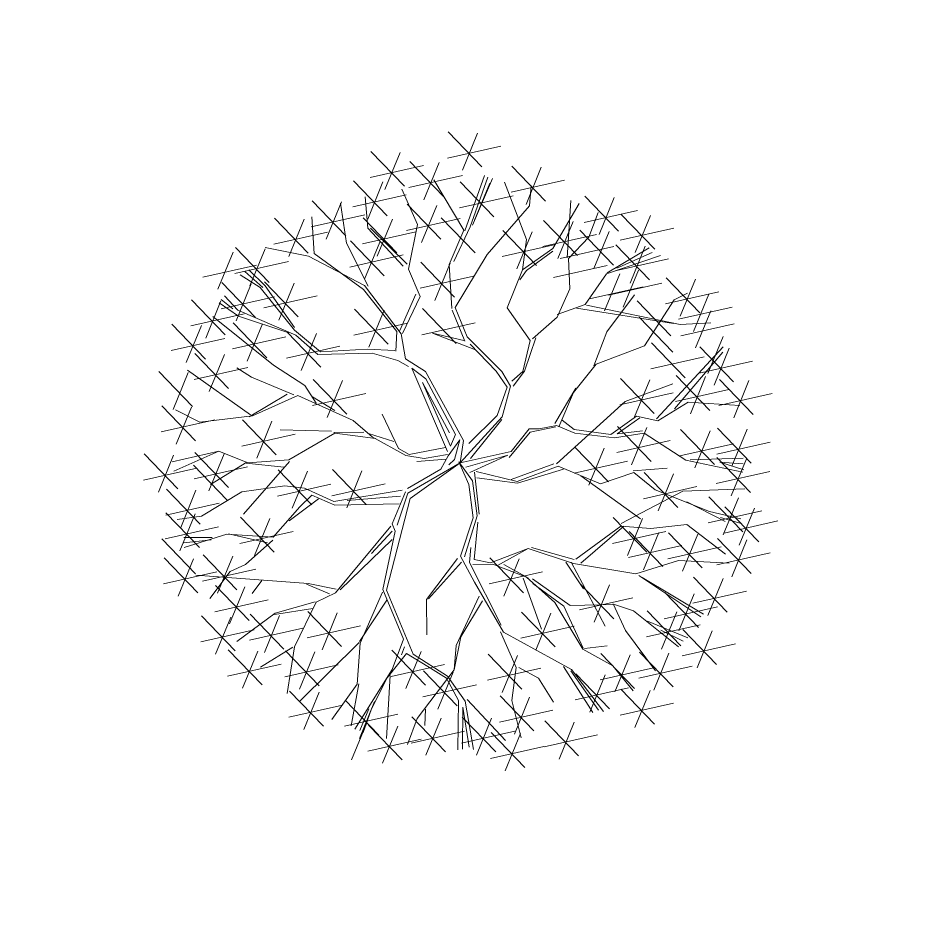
# Model space of a CAD drawing. Extents: x 2080 to 102394, y 2071 to 93424.
# Drawn here: x 78726.5 to 78884.4, y 85015.5 to 85172.9 of the extents above; entities that cross this region are included whole.
import ezdxf

# ---------------------------------------------------------------- set-up
doc = ezdxf.new("R2010")
doc.units = 0
doc.header["$LTSCALE"] = 20
doc.header["$MEASUREMENT"] = 0
doc.layers.add('Mango tree', color=96, linetype='Continuous', lineweight=5)
doc.layers.add('tree', color=60, linetype='Continuous', lineweight=0)

# ---------------------------------------------------------------- blocks, each defined once
blk = doc.blocks.new('TREE')
at = {"layer": 'tree', "linetype": 'ByBlock'}
for p, q in [((-0.0327, 0.7068), (0.0625, 0.6302)), ((-0.1725, 0.5879), (-0.1582, 0.6953)), ((-0.1025, 0.5879), (-0.0882, 0.6953)), ((-0.0333, 0.6639), (0.0526, 0.6888)), ((0.05, 0.5835), (0.0643, 0.6908)), ((-0.2048, 0.6602), (-0.1095, 0.5837)), ((-0.1348, 0.6602), (-0.0396, 0.5836)), ((-0.0305, 0.5588), (-0.0162, 0.6662)), ((0.1556, 0.5563), (0.1699, 0.6636)), ((-0.273, 0.5454), (-0.2587, 0.6528)), ((-0.2053, 0.6174), (-0.1194, 0.6422)), ((-0.1354, 0.6173), (-0.0495, 0.6422)), ((-0.0548, 0.6426), (-0.0517, 0.5903)), ((-0.0469, 0.6439), (-0.0466, 0.6107)), ((-0.0424, 0.6), (-0.0354, 0.6435)), ((0.0177, 0.6558), (0.113, 0.5792)), ((0.0289, 0.5925), (0.0229, 0.6448)), ((0.035, 0.6411), (0.0325, 0.5878)), ((-0.0889, 0.4612), (-0.0874, 0.6348)), ((-0.0628, 0.6311), (0.0325, 0.5545)), ((0.0172, 0.6129), (0.1031, 0.6378)), ((0.0438, 0.6368), (0.0385, 0.586)), ((0.1505, 0.5516), (0.1053, 0.6391)), ((0.1233, 0.6286), (0.2185, 0.552)), ((0.2377, 0.5151), (0.252, 0.6224)), ((-0.3058, 0.5749), (-0.2199, 0.5997)), ((-0.2072, 0.4328), (-0.2166, 0.6045)), ((-0.1914, 0.5075), (-0.1771, 0.6148)), ((-0.0633, 0.5882), (0.0226, 0.6131)), ((-0.0052, 0.4639), (-0.0424, 0.6)), ((0.1227, 0.5857), (0.2086, 0.6106)), ((0.163, 0.5451), (0.2237, 0.6001)), ((-0.3288, 0.4921), (-0.3145, 0.5995)), ((-0.2237, 0.5798), (-0.1284, 0.5032)), ((-0.0849, 0.4833), (-0.0706, 0.5907)), ((-0.0517, 0.5903), (-0.0107, 0.4797)), ((0.0014, 0.4731), (0.0289, 0.5925)), ((0.0385, 0.586), (0.0065, 0.4769)), ((0.0301, 0.4852), (0.0444, 0.5926)), ((0.2054, 0.5874), (0.3007, 0.5108)), ((0.4055, 0.4811), (0.4198, 0.5885)), ((-0.4375, 0.4563), (-0.4232, 0.5636)), ((-0.3611, 0.5644), (-0.2658, 0.4878)), ((-0.2903, 0.5111), (-0.303, 0.5704)), ((-0.2242, 0.5369), (-0.1383, 0.5618)), ((0.2049, 0.5445), (0.2908, 0.5694)), ((0.2257, 0.5031), (0.2873, 0.5693)), ((0.3301, 0.4704), (0.3444, 0.5778)), ((-0.3616, 0.5215), (-0.2757, 0.5464)), ((-0.1172, 0.5556), (-0.022, 0.479)), ((-0.0021, 0.5575), (0.0931, 0.4809)), ((0.1767, 0.4132), (0.1505, 0.5516)), ((0.1688, 0.4091), (0.163, 0.5451)), ((0.2979, 0.5427), (0.3931, 0.4661)), ((0.3732, 0.5534), (0.4684, 0.4769)), ((-0.4698, 0.5286), (-0.3745, 0.452)), ((-0.1402, 0.4833), (-0.1438, 0.5217)), ((-0.1177, 0.5128), (-0.0318, 0.5376)), ((-0.0027, 0.5147), (0.0832, 0.5395)), ((0.2815, 0.4872), (0.3323, 0.535)), ((0.2973, 0.4998), (0.3832, 0.5247)), ((0.3726, 0.5106), (0.4585, 0.5354)), ((-0.4703, 0.4857), (-0.3844, 0.5106)), ((-0.3143, 0.4371), (-0.3982, 0.5041)), ((-0.2063, 0.4273), (-0.2903, 0.5111)), ((0.1805, 0.4059), (0.2257, 0.5031)), ((0.2208, 0.3923), (0.2351, 0.4997)), ((0.2788, 0.4021), (0.2931, 0.5095)), ((0.442, 0.3992), (0.4563, 0.5066)), ((-0.3143, 0.4371), (-0.4122, 0.4877)), ((-0.1122, 0.3845), (-0.1402, 0.4833)), ((-0.0265, 0.3761), (-0.0122, 0.4835)), ((0.2646, 0.3726), (0.2815, 0.4872)), ((0.2735, 0.3684), (0.2851, 0.4823)), ((0.357, 0.4049), (0.3972, 0.4816)), ((0.5469, 0.3728), (0.5612, 0.4802)), ((-0.4678, 0.3685), (-0.4535, 0.4759)), ((-0.3883, 0.3547), (-0.374, 0.4621)), ((-0.3649, 0.3699), (-0.3506, 0.4773)), ((-0.0806, 0.3787), (-0.0889, 0.4612)), ((-0.0085, 0.3991), (-0.0052, 0.4639)), ((0.0003, 0.3978), (0.0014, 0.4731)), ((0.1885, 0.4646), (0.2838, 0.3881)), ((0.2465, 0.4744), (0.3417, 0.3978)), ((0.4097, 0.4715), (0.5049, 0.3949)), ((-0.5101, 0.3371), (-0.4958, 0.4445)), ((-0.5001, 0.4408), (-0.4048, 0.3643)), ((-0.3972, 0.4422), (-0.3019, 0.3656)), ((-0.0588, 0.4484), (0.0365, 0.3718)), ((0.188, 0.4218), (0.2739, 0.4466)), ((0.246, 0.4316), (0.3319, 0.4564)), ((0.3638, 0.3439), (0.3781, 0.4513)), ((0.4091, 0.4286), (0.495, 0.4535)), ((0.5146, 0.4451), (0.6098, 0.3685)), ((-0.5006, 0.398), (-0.4147, 0.4228)), ((-0.3977, 0.3994), (-0.3118, 0.4242)), ((-0.2946, 0.3706), (-0.3143, 0.4371)), ((-0.2415, 0.3319), (-0.2272, 0.4392)), ((-0.12, 0.3971), (-0.2126, 0.4319)), ((-0.1082, 0.3768), (-0.2063, 0.4273)), ((-0.0593, 0.4055), (0.0266, 0.4304)), ((0.4112, 0.3162), (0.4576, 0.4387)), ((0.514, 0.4023), (0.5999, 0.4271)), ((-0.5611, 0.3077), (-0.5468, 0.4151)), ((-0.5424, 0.4094), (-0.4471, 0.3328)), ((-0.4523, 0.3771), (-0.492, 0.4152)), ((-0.2951, 0.3733), (-0.3845, 0.4057)), ((-0.2738, 0.4042), (-0.1786, 0.3276)), ((0.1413, 0.2926), (0.1688, 0.4091)), ((0.1431, 0.2819), (0.1767, 0.4132)), ((0.2669, 0.3589), (0.357, 0.4049)), ((0.3315, 0.4162), (0.4267, 0.3396)), ((-0.591, 0.2774), (-0.5767, 0.3848)), ((-0.5429, 0.3666), (-0.457, 0.3914)), ((-0.2743, 0.3613), (-0.1884, 0.3862)), ((0.0691, 0.3056), (-0.0085, 0.3991)), ((0.0696, 0.32), (0.0003, 0.3978)), ((0.1077, 0.2903), (0.122, 0.3977)), ((0.331, 0.3733), (0.4169, 0.3982)), ((0.4765, 0.2826), (0.4908, 0.3899)), ((-0.4487, 0.3078), (-0.531, 0.3639)), ((-0.4801, 0.3277), (-0.5236, 0.3708)), ((-0.4746, 0.3286), (-0.5139, 0.3782)), ((-0.3538, 0.3409), (-0.4523, 0.3771)), ((-0.2523, 0.3021), (-0.2977, 0.3728)), ((-0.2328, 0.3027), (-0.2946, 0.3706)), ((-0.1234, 0.268), (-0.192, 0.3599)), ((-0.0748, 0.2454), (-0.1082, 0.3768)), ((-0.0955, 0.3342), (-0.0806, 0.3787)), ((-0.0727, 0.2651), (-0.0584, 0.3725)), ((0.0754, 0.3626), (0.1707, 0.2861)), ((0.3874, 0.2656), (0.4017, 0.373)), ((-0.6233, 0.3497), (-0.5281, 0.2731)), ((-0.2836, 0.2742), (-0.3538, 0.3409)), ((-0.0826, 0.2917), (-0.0896, 0.3492)), ((0.0749, 0.3198), (0.1608, 0.3446)), ((0.2348, 0.3004), (0.2669, 0.3589)), ((0.2815, 0.24), (0.2958, 0.3473)), ((0.4116, 0.3135), (0.5357, 0.3568)), ((0.4261, 0.3103), (0.5371, 0.3486)), ((0.4443, 0.3549), (0.5395, 0.2783)), ((-0.6239, 0.3068), (-0.538, 0.3317)), ((-0.5319, 0.2129), (-0.5176, 0.3203)), ((-0.105, 0.3374), (-0.0098, 0.2608)), ((0.1056, 0.2699), (0.0696, 0.32)), ((0.5416, 0.3382), (0.4319, 0.3085)), ((0.4437, 0.312), (0.5296, 0.3369)), ((0.5755, 0.2144), (0.5898, 0.3218)), ((-0.4776, 0.1801), (-0.5631, 0.3056)), ((-0.3897, 0.223), (-0.4487, 0.3078)), ((-0.4072, 0.2253), (-0.4455, 0.3055)), ((-0.4144, 0.2003), (-0.4001, 0.3077)), ((-0.235, 0.2995), (-0.3902, 0.3069)), ((-0.2796, 0.2004), (-0.2653, 0.3078)), ((-0.122, 0.2598), (-0.2328, 0.3027)), ((-0.1056, 0.2945), (-0.0197, 0.3194)), ((0.0922, 0.251), (0.0691, 0.3056)), ((0.1459, 0.2799), (0.2348, 0.3004)), ((0.2329, 0.3114), (0.1472, 0.2885)), ((0.2492, 0.3123), (0.3445, 0.2357)), ((0.3309, 0.2942), (0.4112, 0.3162)), ((0.3427, 0.2907), (0.4261, 0.3103)), ((0.482, 0.194), (0.5517, 0.312)), ((-0.5642, 0.2852), (-0.469, 0.2086)), ((0.1055, 0.2394), (0.1431, 0.2819)), ((0.1061, 0.2671), (0.1413, 0.2926)), ((0.2487, 0.2694), (0.3346, 0.2943)), ((0.258, 0.2288), (0.3309, 0.2942)), ((0.5433, 0.2867), (0.6385, 0.2101)), ((-0.5647, 0.2424), (-0.4788, 0.2672)), ((-0.4467, 0.2726), (-0.3515, 0.1961)), ((-0.3119, 0.2727), (-0.2167, 0.1961)), ((-0.2605, 0.2362), (-0.2836, 0.2742)), ((-0.0802, 0.2109), (-0.1225, 0.2626)), ((0.2028, 0.1723), (0.2171, 0.2796)), ((0.5427, 0.2438), (0.6286, 0.2687)), ((0.545, 0.2352), (0.5826, 0.2612)), ((-0.5089, 0.25), (-0.5844, 0.2487)), ((-0.5685, 0.1491), (-0.5542, 0.2565)), ((-0.4757, 0.2333), (-0.5089, 0.25)), ((-0.4473, 0.2298), (-0.3613, 0.2546)), ((-0.3124, 0.2299), (-0.2265, 0.2547)), ((-0.0752, 0.181), (-0.122, 0.2598)), ((-0.0766, 0.1892), (-0.0748, 0.2454)), ((0.0968, 0.2237), (0.0922, 0.251)), ((0.1705, 0.2446), (0.2658, 0.168)), ((0.2643, 0.2243), (0.4012, 0.2418)), ((0.4012, 0.2418), (0.545, 0.2352)), ((0.4505, 0.1408), (0.4648, 0.2482)), ((-0.6407, 0.1317), (-0.6264, 0.2391)), ((-0.6007, 0.2214), (-0.5055, 0.1448)), ((-0.3947, 0.2193), (-0.4757, 0.2333)), ((-0.2994, 0.2183), (-0.3897, 0.223)), ((-0.243, 0.1664), (-0.2605, 0.2362)), ((0.1115, 0.1872), (0.1055, 0.2394)), ((0.2186, 0.1635), (0.1881, 0.2282)), ((0.1881, 0.2282), (0.2188, 0.13)), ((0.2191, 0.1608), (0.2558, 0.2257)), ((0.23, 0.1627), (0.2643, 0.2243)), ((-0.673, 0.204), (-0.5778, 0.1274)), ((-0.6013, 0.1786), (-0.5154, 0.2034)), ((-0.2597, 0.1974), (-0.3387, 0.2173)), ((-0.2624, 0.2136), (-0.2994, 0.2183)), ((-0.2476, 0.1599), (-0.2624, 0.2136)), ((-0.2034, 0.1057), (-0.1891, 0.2131)), ((-0.0552, 0.1452), (-0.0757, 0.2005)), ((-0.0606, 0.1276), (-0.0231, 0.2037)), ((0.0025, 0.0374), (0.0981, 0.2158)), ((0.0981, 0.2158), (0.099, 0.1765)), ((0.4183, 0.2131), (0.5135, 0.1365)), ((-0.6736, 0.1612), (-0.5877, 0.186)), ((-0.4809, 0.1824), (-0.5169, 0.1816)), ((-0.4218, 0.0972), (-0.4776, 0.1801)), ((-0.0623, 0.105), (-0.0766, 0.1892)), ((0.0437, 0.0249), (0.1115, 0.1872)), ((0.4177, 0.1703), (0.5036, 0.1951)), ((0.4236, 0.1589), (0.482, 0.194)), ((0.525, 0.0834), (0.5393, 0.1908)), ((-0.1562, 0.0497), (-0.2476, 0.1599)), ((-0.128, 0.063), (-0.243, 0.1664)), ((-0.2362, 0.1352), (-0.1503, 0.16)), ((-0.2356, 0.178), (-0.1404, 0.1014)), ((0.0159, 0.0397), (0.0879, 0.1775)), ((0.0879, 0.1775), (0.0377, 0.06)), ((0.099, 0.1765), (0.0428, 0.0471)), ((0.2175, 0.0543), (0.23, 0.1627)), ((0.5067, 0.0974), (0.6118, 0.171)), ((-0.6629, 0.0372), (-0.6486, 0.1446)), ((-0.5198, 0.114), (-0.622, 0.1415)), ((-0.57, 0.0488), (-0.5557, 0.1562)), ((-0.1409, 0.058), (-0.2227, 0.1446)), ((0.2103, 0.0643), (0.2214, 0.1471)), ((0.3358, 0.1329), (0.4236, 0.1589)), ((0.4028, 0.1499), (0.4277, 0.1511)), ((0.4236, 0.1589), (0.503, 0.136)), ((0.4277, 0.1511), (0.4981, 0.1322)), ((0.4927, 0.1557), (0.588, 0.0791)), ((0.503, 0.136), (0.6177, 0.1524)), ((0.6242, 0.0451), (0.6385, 0.1524)), ((-0.6023, 0.1211), (-0.5071, 0.0445)), ((-0.0561, 0.1003), (-0.0606, 0.1276)), ((0.311, 0.0476), (0.3358, 0.1329)), ((0.4922, 0.1129), (0.5781, 0.1377)), ((-0.6951, 0.1095), (-0.5999, 0.0329)), ((-0.6029, 0.0783), (-0.517, 0.1031)), ((-0.4593, 0.0547), (-0.5226, 0.1135)), ((-0.4435, 0.0598), (-0.5198, 0.114)), ((-0.0424, 0.0691), (-0.0623, 0.105)), ((0.0062, 0.0465), (-0.0561, 0.1003)), ((0.4961, 0.109), (0.5913, 0.0324)), ((0.5581, 0.0067), (0.5724, 0.1141)), ((0.5725, 0.0889), (0.6283, 0.1067)), ((0.5919, 0.1174), (0.6871, 0.0408)), ((-0.6957, 0.0666), (-0.6098, 0.0915)), ((-0.4102, 0.0459), (-0.425, 0.0995)), ((-0.3927, 0.0407), (-0.4218, 0.0972)), ((0.4533, 0.094), (0.5485, 0.0174)), ((0.4561, 0.0497), (0.5072, 0.0947)), ((0.5072, 0.0947), (0.5725, 0.0889)), ((0.5914, 0.0745), (0.6773, 0.0994)), ((-0.5542, 0.0359), (-0.6342, 0.0642)), ((-0.0133, 0.0293), (-0.0577, 0.0777)), ((-0.0029, 0.0338), (-0.0424, 0.0691)), ((0.1976, 0.0229), (0.2103, 0.0643)), ((0.5252, 0.0362), (0.6111, 0.061)), ((0.6432, -0.043), (0.6575, 0.0644)), ((-0.5851, -0.0636), (-0.5708, 0.0438)), ((-0.4431, 0.0575), (-0.551, 0.0336)), ((-0.4856, -0.0484), (-0.4713, 0.059)), ((-0.4001, 0.0366), (-0.4431, 0.0575)), ((-0.1266, 0.0547), (-0.2011, 0.0336)), ((-0.1256, 0.0491), (-0.1965, 0.0234)), ((0, 0), (-0.1256, 0.0491)), ((-0.0378, 0.0249), (-0.1182, 0.0561)), ((0.0428, 0.0471), (0.0159, 0.0397)), ((0.2039, 0.0183), (0.2175, 0.0543)), ((0.2461, 0.0172), (0.311, 0.0476)), ((0.2494, 0.0148), (0.3232, 0.0414)), ((0.3168, 0.0458), (0.3889, 0.0329)), ((0.3889, 0.0329), (0.4561, 0.0497)), ((-0.551, 0.0336), (-0.6427, -0.0185)), ((-0.5179, 0.0239), (-0.4226, -0.0527)), ((-0.2066, 0.0326), (-0.4001, 0.0366)), ((-0.2284, 0.0123), (-0.3885, 0.0329)), ((-0.1317, 0.0372), (-0.3243, -0.0486)), ((-0.2136, 0.0233), (-0.2816, 0.0285)), ((-0.2011, 0.0336), (-0.2099, 0.0183)), ((0, 0), (-0.1317, 0.0372)), ((-0.0049, 0.0305), (-0.0378, 0.0249)), ((0.0395, 0.0323), (-0.0049, 0.0305)), ((-0.0022, 0.0143), (0.0395, 0.0323)), ((0, 0), (0.0437, 0.0249)), ((0.1342, 0.0011), (0.1976, 0.0229)), ((0.2143, 0.023), (0.2461, 0.0172)), ((0.3938, 0.0364), (0.4502, 0.0012)), ((0.5825, -0.0766), (0.5968, 0.0307)), ((0.6109, 0.0293), (0.7061, -0.0473)), ((-0.6174, 0.0087), (-0.5221, -0.0679)), ((-0.5184, -0.0189), (-0.4325, 0.0059)), ((-0.2099, 0.0183), (-0.3285, -0.0408)), ((-0.0003, 0.0032), (-0.0258, -0.0459)), ((-0.0193, 0.0171), (-0.0022, 0.0143)), ((-0.0003, 0.0032), (-0.0143, -0.0468)), ((0, 0), (0.0907, -0.0733)), ((0, 0), (0.1387, -0.0093)), ((0.0457, 0.0112), (0.1342, 0.0011)), ((0.1387, -0.0093), (0.2039, 0.0183)), ((0.2077, 0.0135), (0.2494, 0.0148)), ((0.5395, -0.1795), (0.4317, 0.012)), ((0.4502, 0.0012), (0.5332, 0.0068)), ((0.4662, 0.0016), (0.5615, -0.075)), ((0.5332, 0.0068), (0.6399, -0.0619)), ((0.5359, 0.0073), (0.6375, -0.0315)), ((0.6103, -0.0135), (0.6962, 0.0113)), ((-0.6496, -0.127), (-0.6353, -0.0196)), ((-0.6179, -0.0342), (-0.532, -0.0093)), ((0, -0.016), (0.0794, -0.0725)), ((0.0218, -0.0124), (0.1337, -0.0129)), ((0.4506, -0.0014), (0.5471, -0.1922)), ((0.4657, -0.0413), (0.5516, -0.0164)), ((0.5502, -0.0043), (0.6454, -0.0809)), ((0.634, -0.0433), (0.5572, -0.0031)), ((0.0037, -0.0378), (-0.0634, -0.105)), ((0.0794, -0.0725), (-0.0032, -0.0305)), ((0.4988, -0.026), (0.594, -0.1026)), ((0.5497, -0.0472), (0.6356, -0.0223)), ((-0.6819, -0.0547), (-0.5866, -0.1313)), ((-0.4544, -0.0734), (-0.64, -0.0514)), ((-0.3336, -0.0445), (-0.4539, -0.0762)), ((-0.3243, -0.0486), (-0.3996, -0.1841)), ((-0.3285, -0.0408), (-0.3865, -0.1457)), ((-0.0258, -0.0459), (-0.0782, -0.0994)), ((-0.0143, -0.0468), (-0.069, -0.1031)), ((-0.0027, -0.05), (0.0442, -0.1288)), ((0.0068, -0.04), (0.0464, -0.1257)), ((0.4982, -0.0688), (0.5841, -0.044)), ((-0.6824, -0.0975), (-0.5965, -0.0727)), ((-0.4539, -0.0762), (-0.529, -0.1279)), ((-0.3415, -0.0625), (-0.4516, -0.0729)), ((0.0776, -0.0784), (0.1507, -0.0801)), ((0.0907, -0.0733), (0.1551, -0.0736)), ((0.1551, -0.0736), (0.1692, -0.0909)), ((0.3552, -0.0987), (0.4322, -0.0745)), ((0.4322, -0.0745), (0.5351, -0.0711)), ((-0.0782, -0.0994), (-0.1625, -0.1303)), ((0.1507, -0.0801), (0.1961, -0.1171)), ((0.1692, -0.0909), (0.1988, -0.1166)), ((0.2908, -0.0984), (0.2006, -0.1108)), ((0.5143, -0.1912), (0.5286, -0.0838)), ((-0.069, -0.1031), (-0.1583, -0.1382)), ((-0.1491, -0.159), (-0.0787, -0.1133)), ((0.1285, -0.1649), (0.0414, -0.1124)), ((0.1988, -0.1166), (0.2115, -0.1592)), ((0.1997, -0.1222), (0.28, -0.1002)), ((0.216, -0.1194), (0.2161, -0.1529)), ((0.28, -0.1002), (0.361, -0.1005)), ((0.361, -0.1005), (0.4605, -0.1592)), ((0.4883, -0.2176), (0.5026, -0.1102)), ((0.5946, -0.21), (0.6089, -0.1026)), ((-0.529, -0.1279), (-0.6262, -0.1328)), ((-0.5262, -0.1302), (-0.6106, -0.1749)), ((-0.5883, -0.2365), (-0.574, -0.1291)), ((-0.2851, -0.1315), (-0.3468, -0.1809)), ((-0.1708, -0.1289), (-0.2851, -0.1315)), ((-0.1717, -0.1404), (-0.2819, -0.1338)), ((-0.1625, -0.1303), (-0.1885, -0.1908)), ((-0.1334, -0.1363), (-0.1611, -0.1553)), ((0.0442, -0.1288), (0.1326, -0.1893)), ((0.0464, -0.1257), (0.1304, -0.1758)), ((0.5623, -0.1377), (0.6576, -0.2143)), ((-0.3865, -0.1457), (-0.4551, -0.1682)), ((-0.4366, -0.2485), (-0.4223, -0.1411)), ((-0.4167, -0.1646), (-0.3981, -0.1586)), ((-0.1611, -0.1553), (-0.2266, -0.2977)), ((-0.1491, -0.159), (-0.1325, -0.1923)), ((0.2115, -0.1592), (0.2579, -0.2353)), ((0.2161, -0.1529), (0.2589, -0.2239)), ((0.4605, -0.1592), (0.5815, -0.1472)), ((0.5618, -0.1806), (0.6477, -0.1557)), ((0.5815, -0.1472), (0.612, -0.1616)), ((-0.6206, -0.1642), (-0.5254, -0.2408)), ((-0.4551, -0.1682), (-0.6115, -0.1865)), ((-0.4685, -0.1733), (-0.5833, -0.2546)), ((-0.4768, -0.1719), (-0.5527, -0.1875)), ((-0.4074, -0.1716), (-0.4768, -0.1719)), ((-0.4689, -0.1762), (-0.3736, -0.2528)), ((-0.4074, -0.1716), (-0.4005, -0.2266)), ((-0.1597, -0.1636), (-0.1316, -0.1979)), ((0.1304, -0.1758), (0.1582, -0.2744)), ((0.1323, -0.1698), (0.3363, -0.2026)), ((0.1725, -0.2857), (0.1868, -0.1784)), ((0.3553, -0.2704), (0.3696, -0.1631)), ((0.461, -0.2747), (0.4753, -0.1673)), ((-0.6694, -0.223), (-0.5835, -0.1982)), ((-0.6212, -0.2071), (-0.5353, -0.1822)), ((-0.6069, -0.1967), (-0.5564, -0.1829)), ((-0.5527, -0.1875), (-0.6055, -0.205)), ((-0.4694, -0.219), (-0.3835, -0.1942)), ((-0.3996, -0.1841), (-0.39, -0.2748)), ((-0.1885, -0.1908), (-0.2354, -0.3106)), ((-0.1391, -0.291), (-0.1248, -0.1836)), ((-0.1325, -0.1923), (-0.0549, -0.2378)), ((-0.1316, -0.1979), (-0.1072, -0.2747)), ((0.323, -0.1981), (0.4182, -0.2747)), ((0.5471, -0.1922), (0.5922, -0.2432)), ((0.5541, -0.1822), (0.6493, -0.2588)), ((-0.5994, -0.3116), (-0.5851, -0.2043)), ((-0.2062, -0.2186), (-0.3247, -0.2471)), ((-0.1713, -0.2187), (-0.0761, -0.2953)), ((-0.127, -0.208), (-0.0549, -0.2378)), ((-0.117, -0.2175), (-0.1065, -0.28)), ((0.1402, -0.2134), (0.2354, -0.29)), ((0.3224, -0.241), (0.4083, -0.2161)), ((0.3363, -0.2026), (0.433, -0.2618)), ((0.4287, -0.2023), (0.5239, -0.2789)), ((0.5281, -0.2087), (0.6233, -0.2852)), ((0.5536, -0.2251), (0.6395, -0.2002)), ((-0.6316, -0.2393), (-0.5364, -0.3159)), ((-0.4283, -0.3326), (-0.414, -0.2253)), ((-0.4005, -0.2266), (-0.3951, -0.2756)), ((-0.3029, -0.2434), (-0.2099, -0.2306)), ((-0.1719, -0.2615), (-0.086, -0.2367)), ((-0.0549, -0.2378), (-0.0184, -0.3382)), ((0.1396, -0.2563), (0.2255, -0.2314)), ((0.145, -0.2292), (0.153, -0.3929)), ((0.2579, -0.2353), (0.3074, -0.2801)), ((0.2589, -0.2239), (0.3265, -0.2433)), ((0.2678, -0.3315), (0.2821, -0.2242)), ((0.3093, -0.2742), (0.2687, -0.2335)), ((0.2687, -0.2335), (0.3278, -0.2515)), ((0.5276, -0.2515), (0.6135, -0.2267)), ((-0.6322, -0.2822), (-0.5463, -0.2573)), ((-0.3696, -0.2771), (-0.3029, -0.2434)), ((-0.3247, -0.2471), (-0.3696, -0.2771)), ((-0.0107, -0.3337), (-0.0485, -0.2422)), ((0.2355, -0.2592), (0.3307, -0.3358)), ((0.3265, -0.2433), (0.3478, -0.2873)), ((0.4383, -0.3633), (0.4526, -0.256)), ((0.5209, -0.365), (0.5352, -0.2576)), ((-0.5252, -0.3762), (-0.5109, -0.2688)), ((-0.3696, -0.2771), (-0.5061, -0.2806)), ((-0.4611, -0.3032), (-0.3752, -0.2783)), ((-0.4606, -0.2603), (-0.3653, -0.3369)), ((-0.3951, -0.2756), (-0.4174, -0.327)), ((-0.39, -0.2748), (-0.4095, -0.3399)), ((-0.1137, -0.2701), (-0.1773, -0.3731)), ((-0.1072, -0.2747), (-0.1125, -0.3593)), ((0.1582, -0.2744), (0.2241, -0.3165)), ((0.2349, -0.3021), (0.3208, -0.2772)), ((-0.5061, -0.2806), (-0.5649, -0.299)), ((-0.4783, -0.2816), (-0.508, -0.3032)), ((-0.1097, -0.2945), (-0.1064, -0.3806)), ((-0.1024, -0.2878), (-0.0963, -0.3901)), ((0.3074, -0.2801), (0.3177, -0.3902)), ((0.3478, -0.2873), (0.4223, -0.3138)), ((0.3496, -0.2814), (0.5678, -0.2977)), ((0.3918, -0.2995), (0.5577, -0.3051)), ((0.4061, -0.291), (0.5013, -0.3676)), ((0.4886, -0.2927), (0.5839, -0.3693)), ((0.5002, -0.3086), (0.5861, -0.2837)), ((-0.5575, -0.3039), (-0.4623, -0.3805)), ((-0.3095, -0.4221), (-0.2952, -0.3147)), ((-0.2391, -0.3055), (-0.2795, -0.3823)), ((-0.2354, -0.3106), (-0.2065, -0.4818)), ((-0.1896, -0.4219), (-0.1753, -0.3146)), ((0.2241, -0.3165), (0.2233, -0.3781)), ((0.2263, -0.3133), (0.2777, -0.369)), ((0.4055, -0.3339), (0.4914, -0.309)), ((0.4223, -0.3138), (0.4886, -0.4089)), ((0.4881, -0.3355), (0.574, -0.3107)), ((-0.5581, -0.3467), (-0.4722, -0.3219)), ((-0.4174, -0.327), (-0.504, -0.3949)), ((-0.0194, -0.3324), (-0.0839, -0.4803)), ((-0.0488, -0.3905), (-0.0267, -0.3225)), ((-0.0184, -0.3382), (0.0499, -0.4609)), ((-0.0076, -0.3361), (0.1127, -0.3689)), ((0.2241, -0.4422), (0.2384, -0.3349)), ((0.3499, -0.4463), (0.3642, -0.3389)), ((0.4915, -0.4444), (0.5058, -0.3371)), ((-0.423, -0.3446), (-0.4971, -0.4018)), ((-0.4841, -0.411), (-0.423, -0.3446)), ((-0.4095, -0.3399), (-0.4823, -0.4217)), ((-0.4553, -0.4642), (-0.441, -0.3568)), ((-0.4035, -0.3413), (-0.4222, -0.4649)), ((-0.3417, -0.3498), (-0.2465, -0.4264)), ((-0.2219, -0.3496), (-0.1266, -0.4262)), ((-0.1125, -0.3593), (-0.1552, -0.4731)), ((-0.008, -0.3501), (0.1163, -0.3738)), ((0.103, -0.4503), (0.1173, -0.343)), ((-0.3423, -0.3926), (-0.2564, -0.3678)), ((-0.2224, -0.3925), (-0.1365, -0.3676)), ((-0.0591, -0.4848), (-0.0448, -0.3774)), ((0.0707, -0.378), (0.1659, -0.4546)), ((0.1127, -0.3689), (0.1499, -0.4241)), ((0.1176, -0.3652), (0.2597, -0.428)), ((0.1919, -0.3699), (0.2871, -0.4465)), ((0.2233, -0.3781), (0.2612, -0.5033)), ((0.3176, -0.374), (0.4129, -0.4506)), ((0.4593, -0.3721), (0.5545, -0.4487)), ((-0.4876, -0.3919), (-0.3924, -0.4684)), ((-0.3657, -0.5011), (-0.3514, -0.3937)), ((-0.2795, -0.3823), (-0.343, -0.4206)), ((-0.2759, -0.3869), (-0.2676, -0.4359)), ((-0.1064, -0.3806), (-0.1525, -0.4723)), ((-0.0963, -0.3901), (-0.0331, -0.4661)), ((0.0702, -0.4209), (0.1561, -0.396)), ((0.1007, -0.498), (0.115, -0.3907)), ((0.1913, -0.4128), (0.2772, -0.3879)), ((0.3171, -0.4168), (0.403, -0.392)), ((0.3177, -0.3902), (0.3763, -0.5062)), ((0.4013, -0.4879), (0.3244, -0.3975)), ((0.4587, -0.415), (0.5446, -0.3901)), ((-0.4882, -0.4347), (-0.4023, -0.4099)), ((-0.0913, -0.4125), (0.0039, -0.4891)), ((0.4039, -0.5086), (0.4182, -0.4012)), ((-0.4421, -0.5359), (-0.4278, -0.4285)), ((-0.398, -0.4288), (-0.3028, -0.5054)), ((-0.343, -0.4206), (-0.3958, -0.4885)), ((-0.2676, -0.4359), (-0.288, -0.4955)), ((-0.0919, -0.4553), (-0.006, -0.4305)), ((0.0684, -0.4257), (0.1636, -0.5023)), ((0.1499, -0.4241), (0.2072, -0.4816)), ((0.2597, -0.428), (0.35, -0.533)), ((0.3716, -0.4363), (0.4668, -0.5128)), ((-0.3986, -0.4717), (-0.3127, -0.4468)), ((0.0678, -0.4686), (0.1537, -0.4437)), ((0.2465, -0.4497), (0.2653, -0.5445)), ((0.3516, -0.5484), (0.3659, -0.441)), ((0.3913, -0.4953), (0.3618, -0.4526)), ((0.3618, -0.4526), (0.3818, -0.5053)), ((0.371, -0.4791), (0.4569, -0.4543)), ((-0.4744, -0.4636), (-0.3791, -0.5402)), ((-0.2125, -0.4633), (-0.2516, -0.5788)), ((-0.1552, -0.4731), (-0.1424, -0.549)), ((-0.152, -0.475), (-0.1152, -0.5107)), ((-0.0336, -0.4634), (-0.063, -0.5215)), ((-0.0331, -0.4661), (-0.0177, -0.5084)), ((0.0499, -0.4609), (0.1322, -0.517)), ((0.0511, -0.4687), (0.0651, -0.6342)), ((0.0737, -0.6355), (0.0525, -0.4769)), ((0.1527, -0.5685), (0.167, -0.4611)), ((0.3193, -0.4761), (0.4145, -0.5527)), ((-0.4749, -0.5065), (-0.389, -0.4816)), ((-0.2093, -0.4822), (-0.2396, -0.5849)), ((-0.2065, -0.4818), (-0.235, -0.5955)), ((-0.222, -0.6023), (-0.2077, -0.495)), ((0.1204, -0.4962), (0.2156, -0.5728)), ((0.2072, -0.4816), (0.2087, -0.5904)), ((0.272, -0.589), (0.2863, -0.4816)), ((0.3187, -0.5189), (0.4046, -0.4941)), ((-0.3471, -0.6137), (-0.3328, -0.5063)), ((-0.1522, -0.6181), (-0.1379, -0.5107)), ((-0.0177, -0.5084), (-0.0184, -0.6371)), ((0.1198, -0.539), (0.2057, -0.5142)), ((0.1322, -0.517), (0.1982, -0.6091)), ((0.2397, -0.5167), (0.335, -0.5933)), ((0.2612, -0.5033), (0.2916, -0.568)), ((-0.2543, -0.53), (-0.1591, -0.6066)), ((-0.063, -0.5215), (-0.0923, -0.6299)), ((-0.0129, -0.6396), (0.0014, -0.5323)), ((0.0432, -0.6451), (0.0575, -0.5377)), ((0.2392, -0.5595), (0.3251, -0.5347)), ((0.2658, -0.5304), (0.2845, -0.5748)), ((0.2765, -0.631), (0.2908, -0.5236)), ((-0.38, -0.5843), (-0.2941, -0.5594)), ((-0.3794, -0.5414), (-0.2842, -0.618)), ((-0.2549, -0.5729), (-0.169, -0.548)), ((-0.1845, -0.5458), (-0.0893, -0.6224)), ((-0.1424, -0.549), (-0.1582, -0.6188)), ((-0.0167, -0.5472), (0.0102, -0.6407)), ((0.2107, -0.6622), (0.225, -0.5548)), ((0.2442, -0.5587), (0.3395, -0.6353)), ((-0.185, -0.5886), (-0.0991, -0.5638)), ((-0.0956, -0.6834), (-0.0813, -0.576)), ((-0.0451, -0.5673), (0.0501, -0.6439)), ((0.0109, -0.5728), (0.1061, -0.6494)), ((0.1102, -0.6739), (0.1245, -0.5666)), ((0.2437, -0.6015), (0.3296, -0.5767)), ((-0.1864, -0.7024), (-0.1721, -0.595)), ((-0.0457, -0.6102), (0.0402, -0.5853)), ((-0.0016, -0.637), (-0.0134, -0.5831)), ((0.0103, -0.6156), (0.0962, -0.5908)), ((0.1784, -0.5899), (0.2736, -0.6665)), ((-0.1279, -0.6111), (-0.0326, -0.6877)), ((0.078, -0.6016), (0.1732, -0.6782)), ((0.1778, -0.6327), (0.2637, -0.6079)), ((-0.2187, -0.6301), (-0.1235, -0.7067)), ((-0.1284, -0.6539), (-0.0425, -0.6291)), ((0.0037, -0.7279), (0.018, -0.6205)), ((0.0774, -0.6445), (0.1633, -0.6196)), ((-0.2193, -0.6729), (-0.1334, -0.6481)), ((-0.0286, -0.6556), (0.0667, -0.7322)), ((-0.0291, -0.6984), (0.0568, -0.6736))]:
    blk.add_line(p, q, dxfattribs=at)

msp = doc.modelspace()

# ---------------------------------------------------------------- block references
at = {"layer": 'Mango tree', "linetype": 'Continuous', "extrusion": (0.00224, -0.003541, 0.999991), "xscale": 78.98055649946903, "yscale": 78.98055649946903, "zscale": 78.980556499476, "rotation": 51.50199717107843}
msp.add_blockref('TREE', (78804.186, 85094.559, -124.741), dxfattribs=at)

doc.saveas('drawing.dxf')
